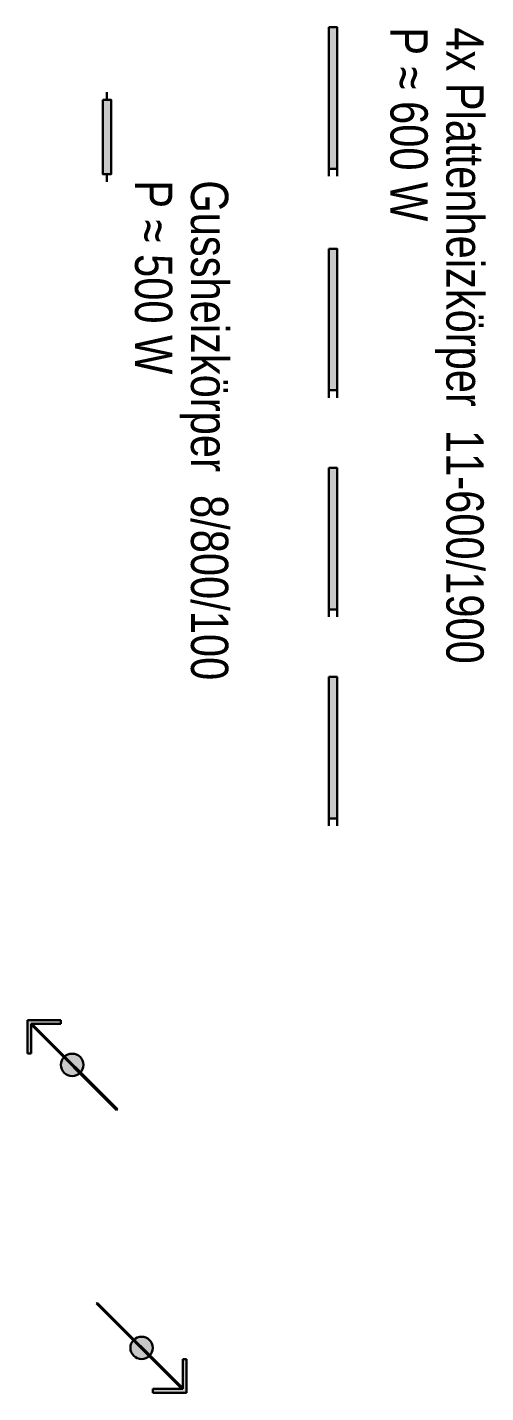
# Model space of a CAD drawing. Header units: millimetres. Extents: x -1616060 to -1327748, y -2178952 to -1799995.
# Drawn here: x -1390675 to -1384531, y -1818319 to -1799995 of the extents above; entities that cross this region are included whole.
import ezdxf

# ---------------------------------------------------------------- set-up
doc = ezdxf.new("R2010")
doc.units = ezdxf.units.MM
doc.header["$LTSCALE"] = 100
doc.header["$MEASUREMENT"] = 0
doc.layers.add('Heiz Wasser +50 -Heizkörper Rücklauff', color=241, linetype='Continuous', lineweight=30)
doc.layers.add('Heiz Wasser +60 -Heizkörper Vorlauf', color=6, linetype='Continuous', lineweight=30)
doc.styles.get("Standard").update_dxf_attribs({"font": 'cour.ttf', "width": 0.8})

msp = doc.modelspace()

# ---------------------------------------------------------------- hatches: boundary and pattern name
at = {"layer": 'Heiz Wasser +50 -Heizkörper Rücklauff'}
h = msp.add_hatch(color=256, dxfattribs=at)
h.dxf.hatch_style = 1
h.paths.add_polyline_path([(-1389963.2, -1814020.1, -0.0235833), (-1389973.2, -1814030.1), (-1389478.1, -1814525.2), (-1389468.1, -1814515.2)])
h.paths.add_polyline_path([(-1390625.2, -1813368.1), (-1390225.2, -1813368.1), (-1390225.2, -1813318.1), (-1390675.2, -1813318.1), (-1390675.2, -1813768.1), (-1390625.2, -1813768.1)])
h.paths.add_polyline_path([(-1390625.2, -1813378.1), (-1390185.1, -1813818.2, -0.0235833), (-1390175.1, -1813808.2), (-1390615.2, -1813368.1), (-1390625.2, -1813368.1)])
h = msp.add_hatch(color=256, dxfattribs=at)
h.dxf.hatch_style = 1
h.paths.add_polyline_path([(-1390074.2, -1813769.1, 0.1989124), (-1390180.2, -1813813.1), (-1389968.1, -1814025.2, 0.6681786)])
h.paths.add_polyline_path([(-1390180.2, -1813813.1, 0.6681786), (-1390074.2, -1814069.1, 0.1989124), (-1389968.1, -1814025.2)])
at = {"layer": 'Heiz Wasser +60 -Heizkörper Vorlauf'}
h = msp.add_hatch(color=256, dxfattribs=at)
h.dxf.hatch_style = 1
h.paths.add_polyline_path([(-1386523.8, -1799994.7), (-1386633.8, -1799994.7), (-1386633.8, -1801894.7), (-1386523.8, -1801894.7)])
h = msp.add_hatch(color=256, dxfattribs=at)
h.dxf.hatch_style = 1
h.paths.add_polyline_path([(-1389553, -1800966.6), (-1389663, -1800966.6), (-1389663, -1801966.6), (-1389553, -1801966.6)])
h = msp.add_hatch(color=256, dxfattribs=at)
h.dxf.hatch_style = 1
h.paths.add_polyline_path([(-1386523.8, -1802965.6), (-1386633.8, -1802965.6), (-1386633.8, -1804865.6), (-1386523.8, -1804865.6)])
h = msp.add_hatch(color=256, dxfattribs=at)
h.dxf.hatch_style = 1
h.paths.add_polyline_path([(-1386523.8, -1805908.6), (-1386633.8, -1805908.6), (-1386633.8, -1807808.6), (-1386523.8, -1807808.6)])
h = msp.add_hatch(color=256, dxfattribs=at)
h.dxf.hatch_style = 1
h.paths.add_polyline_path([(-1386523.8, -1808712.5), (-1386633.8, -1808712.5), (-1386633.8, -1810612.5), (-1386523.8, -1810612.5)])
h = msp.add_hatch(color=256, dxfattribs=at)
h.dxf.hatch_style = 1
h.paths.add_polyline_path([(-1389254.2, -1817616.9, -0.0235833), (-1389244.2, -1817606.9), (-1389739.3, -1817111.8), (-1389749.3, -1817121.8)])
h.paths.add_polyline_path([(-1388542.2, -1818318.9), (-1388542.2, -1817868.9), (-1388592.2, -1817868.9), (-1388592.2, -1818268.9), (-1388992.2, -1818268.9), (-1388992.2, -1818318.9)])
h.paths.add_polyline_path([(-1388592.2, -1818268.9), (-1388592.2, -1818258.9), (-1389032.3, -1817818.8, -0.0235833), (-1389042.3, -1817828.8), (-1388602.2, -1818268.9)])
h = msp.add_hatch(color=256, dxfattribs=at)
h.dxf.hatch_style = 1
h.paths.add_polyline_path([(-1389143.3, -1817867.9, 0.1989124), (-1389037.2, -1817823.9), (-1389249.3, -1817611.8, 0.6681786)])
h.paths.add_polyline_path([(-1389037.2, -1817823.9, 0.6681786), (-1389143.3, -1817567.9, 0.1989124), (-1389249.3, -1817611.8)])

# ---------------------------------------------------------------- linework, layer by layer
at = {"layer": 'Heiz Wasser +50 -Heizkörper Rücklauff'}
for p, q in [((-1389608, -1800966.6), (-1389608, -1800866.6)), ((-1386633.8, -1801994.7), (-1386633.8, -1801894.7)), ((-1386633.8, -1804965.6), (-1386633.8, -1804865.6)), ((-1386633.8, -1807908.6), (-1386633.8, -1807808.6)), ((-1386633.8, -1810712.5), (-1386633.8, -1810612.5)), ((-1390675.2, -1813318.1), (-1390675.2, -1813768.1)), ((-1390675.2, -1813318.1), (-1390225.2, -1813318.1)), ((-1390225.2, -1813318.1), (-1390225.2, -1813368.1)), ((-1390625.2, -1813768.1), (-1390625.2, -1813368.1)), ((-1390225.2, -1813368.1), (-1390625.2, -1813368.1)), ((-1390625.2, -1813378.1), (-1389478.1, -1814525.2)), ((-1390615.2, -1813368.1), (-1389468.1, -1814515.2)), ((-1390625.2, -1813768.1), (-1390675.2, -1813768.1)), ((-1389478.1, -1814525.2), (-1389468.1, -1814515.2))]:
    msp.add_line(p, q, dxfattribs=at)
msp.add_circle((-1390074.2, -1813919.1), 150, dxfattribs=at)
at = {"layer": 'Heiz Wasser +60 -Heizkörper Vorlauf'}
for p, q in [((-1389608, -1801966.6), (-1389608, -1802066.6)), ((-1386523.8, -1801894.7), (-1386523.8, -1801994.7)), ((-1386523.8, -1804865.6), (-1386523.8, -1804965.6)), ((-1386523.8, -1807808.6), (-1386523.8, -1807908.6)), ((-1386523.8, -1810612.5), (-1386523.8, -1810712.5)), ((-1389739.3, -1817111.8), (-1389749.3, -1817121.8)), ((-1388602.2, -1818268.9), (-1389749.3, -1817121.8)), ((-1388592.2, -1818258.9), (-1389739.3, -1817111.8)), ((-1388592.2, -1817868.9), (-1388592.2, -1818268.9)), ((-1388592.2, -1817868.9), (-1388542.2, -1817868.9)), ((-1388542.2, -1818318.9), (-1388542.2, -1817868.9)), ((-1388992.2, -1818318.9), (-1388992.2, -1818268.9)), ((-1388992.2, -1818268.9), (-1388592.2, -1818268.9)), ((-1388542.2, -1818318.9), (-1388992.2, -1818318.9))]:
    msp.add_line(p, q, dxfattribs=at)
for points in [[(-1386633.8, -1799994.7), (-1386633.8, -1801894.7), (-1386523.8, -1801894.7), (-1386523.8, -1799994.7)], [(-1389663, -1800966.6), (-1389663, -1801966.6), (-1389553, -1801966.6), (-1389553, -1800966.6)], [(-1386633.8, -1802965.6), (-1386633.8, -1804865.6), (-1386523.8, -1804865.6), (-1386523.8, -1802965.6)], [(-1386633.8, -1805908.6), (-1386633.8, -1807808.6), (-1386523.8, -1807808.6), (-1386523.8, -1805908.6)], [(-1386633.8, -1808712.5), (-1386633.8, -1810612.5), (-1386523.8, -1810612.5), (-1386523.8, -1808712.5)]]:
    msp.add_lwpolyline(points, close=True, dxfattribs=at)
msp.add_circle((-1389143.3, -1817717.9), 150, dxfattribs=at)

# ---------------------------------------------------------------- texts
at = {"layer": 'Heiz Wasser +60 -Heizkörper Vorlauf', "char_height": 500, "attachment_point": 1, "rotation": 270}
for s, width, heights, insert in [('{\\fArial|b0|i0|c238|p34;P ≈ 600 W}', 10440.864, [1202.6], (-1385307.9, -1799994.7)), ('{\\fArial|b0|i0|c238|p34;4x Plattenheizkörper  11-600/1900}', 12187.822, [1092.1], (-1384557.9, -1799994.7)), ('{\\fArial|b0|i0|c238|p34;P ≈ 500 W}', 10440.864, [1202.6], (-1388731.9, -1802048.2)), ('{\\fArial|b0|i0|c238|p34;Gussheizkörper  8/800/100}', 12187.822, [1092.1], (-1387981.9, -1802048.2))]:
    msp.add_mtext_dynamic_manual_height_columns(s, width=width, gutter_width=12.5, heights=heights, dxfattribs=dict(at, insert=insert))

doc.saveas('drawing.dxf')
